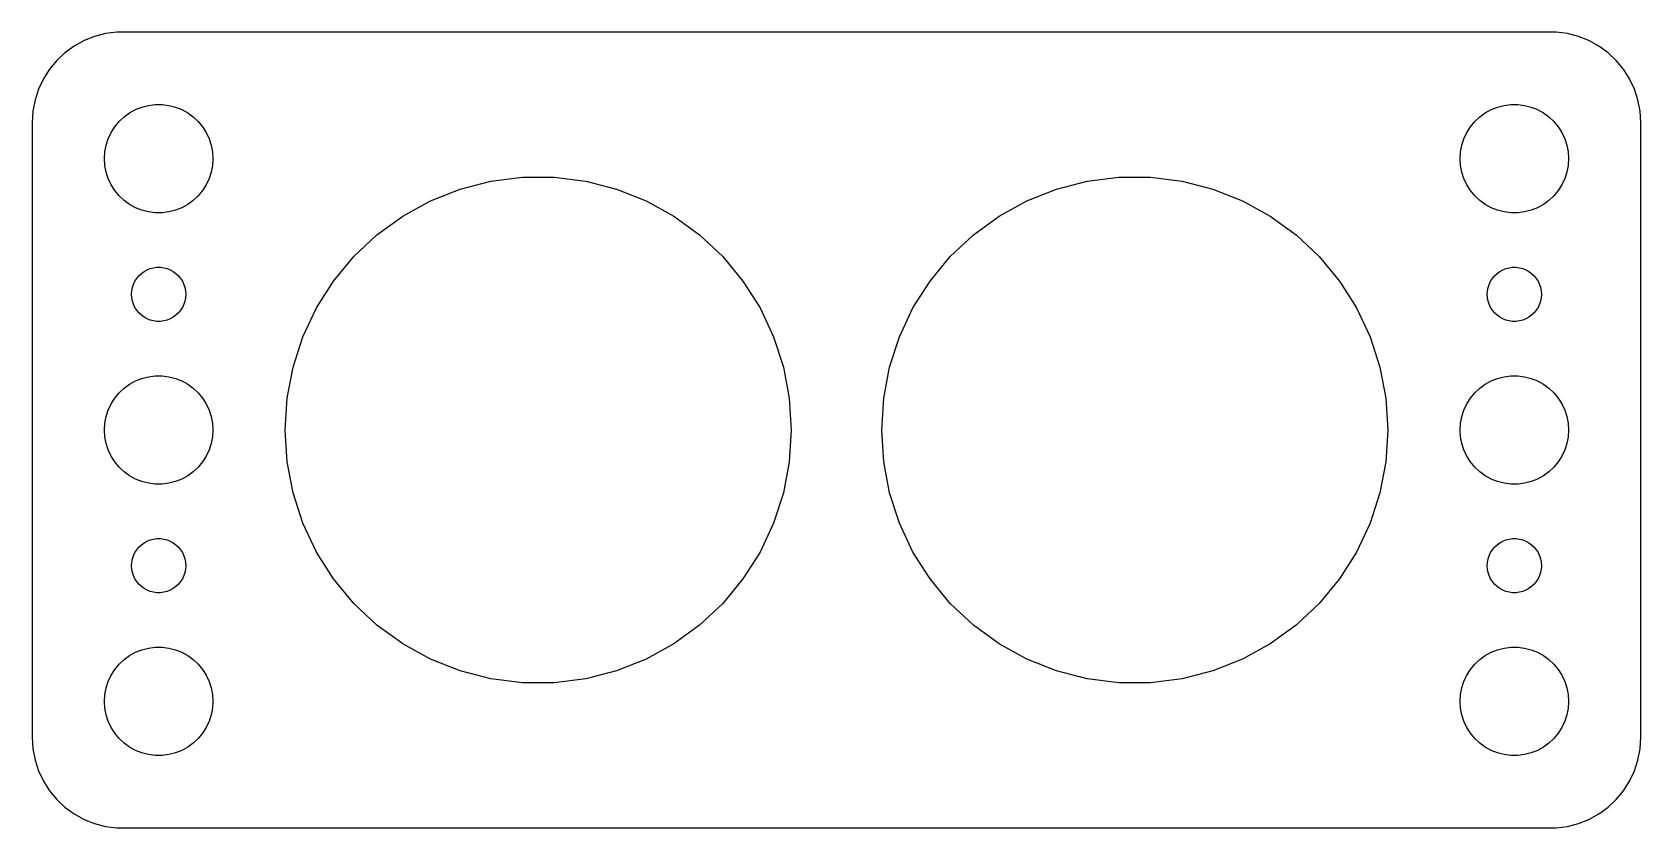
# Model space of a CAD drawing. Header units: metres. Extents: x -44.5 to 44.5, y 32 to 76.
import ezdxf

# ---------------------------------------------------------------- set-up
doc = ezdxf.new("R2010")
doc.units = ezdxf.units.M

msp = doc.modelspace()

# ---------------------------------------------------------------- linework, layer by layer
for p, q in [((-41.0451, 75.7553), (-41.6289, 75.5241)), ((-40.4369, 75.9114), (-41.0451, 75.7553)), ((-39.8139, 75.9901), (-40.4369, 75.9114)), ((39.8139, 75.9901), (-39.8139, 75.9901)), ((40.4369, 75.9114), (39.8139, 75.9901)), ((41.0451, 75.7553), (40.4369, 75.9114)), ((41.6289, 75.5241), (41.0451, 75.7553)), ((-42.6871, 74.8526), (-43.1448, 74.4227)), ((-42.1791, 75.2216), (-42.6871, 74.8526)), ((-41.6289, 75.5241), (-42.1791, 75.2216)), ((42.1791, 75.2216), (41.6289, 75.5241)), ((42.6871, 74.8526), (42.1791, 75.2216)), ((43.1448, 74.4227), (42.6871, 74.8526)), ((-43.5451, 73.9389), (-43.8815, 73.4088)), ((-43.1448, 74.4227), (-43.5451, 73.9389)), ((43.5451, 73.9389), (43.1448, 74.4227)), ((43.8815, 73.4088), (43.5451, 73.9389)), ((-43.8815, 73.4088), (-44.1489, 72.8406)), ((44.1489, 72.8406), (43.8815, 73.4088)), ((-44.3429, 72.2434), (-44.4606, 71.6267)), ((-44.1489, 72.8406), (-44.3429, 72.2434)), ((44.3429, 72.2434), (44.1489, 72.8406)), ((44.4606, 71.6267), (44.3429, 72.2434)), ((-44.4606, 71.6267), (-44.5, 71)), ((-39.6869, 71.0536), (-39.4123, 71.3115)), ((-39.4123, 71.3115), (-39.1075, 71.533)), ((-39.1075, 71.533), (-38.7773, 71.7145)), ((-38.7773, 71.7145), (-38.427, 71.8532)), ((-38.427, 71.8532), (-38.0621, 71.9469)), ((-38.0621, 71.9469), (-37.6884, 71.9941)), ((-37.6884, 71.9941), (-37.3116, 71.9941)), ((-37.3116, 71.9941), (-36.9379, 71.9469)), ((-36.9379, 71.9469), (-36.5729, 71.8532)), ((-36.5729, 71.8532), (-36.2227, 71.7145)), ((-36.2227, 71.7145), (-35.8925, 71.533)), ((-35.8925, 71.533), (-35.5877, 71.3115)), ((-35.5877, 71.3115), (-35.3131, 71.0536)), ((35.3131, 71.0536), (35.5877, 71.3115)), ((35.5877, 71.3115), (35.8925, 71.533)), ((35.8925, 71.533), (36.2227, 71.7145)), ((36.2227, 71.7145), (36.5729, 71.8532)), ((36.5729, 71.8532), (36.9379, 71.9469)), ((36.9379, 71.9469), (37.3116, 71.9941)), ((37.3116, 71.9941), (37.6884, 71.9941)), ((37.6884, 71.9941), (38.0621, 71.9469)), ((38.0621, 71.9469), (38.427, 71.8532)), ((38.427, 71.8532), (38.7773, 71.7145)), ((38.7773, 71.7145), (39.1075, 71.533)), ((39.1075, 71.533), (39.4123, 71.3115)), ((39.4123, 71.3115), (39.6869, 71.0536)), ((44.5, 71), (44.4606, 71.6267)), ((-44.5, 71), (-44.5, 37)), ((-40.2893, 70.1044), (-40.1289, 70.4453)), ((-40.1289, 70.4453), (-39.927, 70.7634)), ((-39.927, 70.7634), (-39.6869, 71.0536)), ((-35.3131, 71.0536), (-35.0729, 70.7634)), ((-35.0729, 70.7634), (-34.8711, 70.4453)), ((-34.8711, 70.4453), (-34.7107, 70.1044)), ((34.7107, 70.1044), (34.8711, 70.4453)), ((34.8711, 70.4453), (35.0729, 70.7634)), ((35.0729, 70.7634), (35.3131, 71.0536)), ((39.6869, 71.0536), (39.927, 70.7634)), ((39.927, 70.7634), (40.1289, 70.4453)), ((40.1289, 70.4453), (40.2893, 70.1044)), ((44.5, 37), (44.5, 71)), ((-40.4763, 69.376), (-40.4057, 69.7461)), ((-40.4057, 69.7461), (-40.2893, 70.1044)), ((-34.7107, 70.1044), (-34.5942, 69.7461)), ((-34.5942, 69.7461), (-34.5237, 69.376)), ((34.5237, 69.376), (34.5942, 69.7461)), ((34.5942, 69.7461), (34.7107, 70.1044)), ((40.2893, 70.1044), (40.4057, 69.7461)), ((40.4057, 69.7461), (40.4763, 69.376)), ((-40.5, 69), (-40.4763, 69.376)), ((-40.4763, 68.624), (-40.5, 69)), ((-40.4057, 68.2539), (-40.4763, 68.624)), ((-34.5237, 68.624), (-34.5942, 68.2539)), ((-34.5237, 69.376), (-34.5, 69)), ((-34.5, 69), (-34.5237, 68.624)), ((34.5, 69), (34.5237, 69.376)), ((34.5237, 68.624), (34.5, 69)), ((34.5942, 68.2539), (34.5237, 68.624)), ((40.4763, 68.624), (40.4057, 68.2539)), ((40.4763, 69.376), (40.5, 69)), ((40.5, 69), (40.4763, 68.624)), ((-40.2893, 67.8956), (-40.4057, 68.2539)), ((-40.1289, 67.5547), (-40.2893, 67.8956)), ((-34.7107, 67.8956), (-34.8711, 67.5547)), ((-34.5942, 68.2539), (-34.7107, 67.8956)), ((-20.8262, 67.3148), (-19.1233, 67.752)), ((-19.1233, 67.752), (-17.3791, 67.9724)), ((-17.3791, 67.9724), (-15.6209, 67.9724)), ((-15.6209, 67.9724), (-13.8766, 67.752)), ((-13.8766, 67.752), (-12.1738, 67.3148)), ((12.1738, 67.3148), (13.8766, 67.752)), ((13.8766, 67.752), (15.6209, 67.9724)), ((15.6209, 67.9724), (17.3791, 67.9724)), ((17.3791, 67.9724), (19.1233, 67.752)), ((19.1233, 67.752), (20.8262, 67.3148)), ((34.7107, 67.8956), (34.5942, 68.2539)), ((34.8711, 67.5547), (34.7107, 67.8956)), ((40.2893, 67.8956), (40.1289, 67.5547)), ((40.4057, 68.2539), (40.2893, 67.8956)), ((-39.927, 67.2366), (-40.1289, 67.5547)), ((-39.6869, 66.9464), (-39.927, 67.2366)), ((-39.4123, 66.6884), (-39.6869, 66.9464)), ((-35.3131, 66.9464), (-35.5877, 66.6884)), ((-35.0729, 67.2366), (-35.3131, 66.9464)), ((-34.8711, 67.5547), (-35.0729, 67.2366)), ((-22.4609, 66.6676), (-20.8262, 67.3148)), ((-12.1738, 67.3148), (-10.5391, 66.6676)), ((10.5391, 66.6676), (12.1738, 67.3148)), ((20.8262, 67.3148), (22.4609, 66.6676)), ((35.0729, 67.2366), (34.8711, 67.5547)), ((35.3131, 66.9464), (35.0729, 67.2366)), ((35.5877, 66.6884), (35.3131, 66.9464)), ((39.6869, 66.9464), (39.4123, 66.6884)), ((39.927, 67.2366), (39.6869, 66.9464)), ((40.1289, 67.5547), (39.927, 67.2366)), ((-39.1075, 66.467), (-39.4123, 66.6884)), ((-38.7773, 66.2855), (-39.1075, 66.467)), ((-38.427, 66.1468), (-38.7773, 66.2855)), ((-38.0621, 66.0531), (-38.427, 66.1468)), ((-37.6884, 66.0059), (-38.0621, 66.0531)), ((-37.3116, 66.0059), (-37.6884, 66.0059)), ((-36.9379, 66.0531), (-37.3116, 66.0059)), ((-36.5729, 66.1468), (-36.9379, 66.0531)), ((-36.2227, 66.2855), (-36.5729, 66.1468)), ((-35.8925, 66.467), (-36.2227, 66.2855)), ((-35.5877, 66.6884), (-35.8925, 66.467)), ((-24.0016, 65.8206), (-22.4609, 66.6676)), ((-10.5391, 66.6676), (-8.99841, 65.8206)), ((8.99841, 65.8206), (10.5391, 66.6676)), ((22.4609, 66.6676), (24.0016, 65.8206)), ((35.8925, 66.467), (35.5877, 66.6884)), ((36.2227, 66.2855), (35.8925, 66.467)), ((36.5729, 66.1468), (36.2227, 66.2855)), ((36.9379, 66.0531), (36.5729, 66.1468)), ((37.3116, 66.0059), (36.9379, 66.0531)), ((37.6884, 66.0059), (37.3116, 66.0059)), ((38.0621, 66.0531), (37.6884, 66.0059)), ((38.427, 66.1468), (38.0621, 66.0531)), ((38.7773, 66.2855), (38.427, 66.1468)), ((39.1075, 66.467), (38.7773, 66.2855)), ((39.4123, 66.6884), (39.1075, 66.467)), ((-25.4239, 64.7872), (-24.0016, 65.8206)), ((-8.99841, 65.8206), (-7.57605, 64.7872)), ((7.57605, 64.7872), (8.99841, 65.8206)), ((24.0016, 65.8206), (25.4239, 64.7872)), ((-26.7056, 63.5836), (-25.4239, 64.7872)), ((-7.57605, 64.7872), (-6.29443, 63.5836)), ((6.29443, 63.5836), (7.57605, 64.7872)), ((25.4239, 64.7872), (26.7056, 63.5836)), ((-27.8262, 62.229), (-26.7056, 63.5836)), ((-6.29443, 63.5836), (-5.17375, 62.229)), ((5.17375, 62.229), (6.29443, 63.5836)), ((26.7056, 63.5836), (27.8262, 62.229)), ((-38.8145, 62.2226), (-38.7135, 62.3817)), ((-38.7135, 62.3817), (-38.5934, 62.5268)), ((-38.5934, 62.5268), (-38.4561, 62.6558)), ((-38.4561, 62.6558), (-38.3037, 62.7665)), ((-38.3037, 62.7665), (-38.1387, 62.8572)), ((-38.1387, 62.8572), (-37.9635, 62.9266)), ((-37.9635, 62.9266), (-37.7811, 62.9734)), ((-37.7811, 62.9734), (-37.5942, 62.997)), ((-37.5942, 62.997), (-37.4058, 62.997)), ((-37.4058, 62.997), (-37.2189, 62.9734)), ((-37.2189, 62.9734), (-37.0365, 62.9266)), ((-37.0365, 62.9266), (-36.8613, 62.8572)), ((-36.8613, 62.8572), (-36.6963, 62.7665)), ((-36.6963, 62.7665), (-36.5439, 62.6558)), ((-36.5439, 62.6558), (-36.4065, 62.5268)), ((-36.4065, 62.5268), (-36.2865, 62.3817)), ((-36.2865, 62.3817), (-36.1855, 62.2226)), ((36.1855, 62.2226), (36.2865, 62.3817)), ((36.2865, 62.3817), (36.4065, 62.5268)), ((36.4065, 62.5268), (36.5439, 62.6558)), ((36.5439, 62.6558), (36.6963, 62.7665)), ((36.6963, 62.7665), (36.8613, 62.8572)), ((36.8613, 62.8572), (37.0365, 62.9266)), ((37.0365, 62.9266), (37.2189, 62.9734)), ((37.2189, 62.9734), (37.4058, 62.997)), ((37.4058, 62.997), (37.5942, 62.997)), ((37.5942, 62.997), (37.7811, 62.9734)), ((37.7811, 62.9734), (37.9635, 62.9266)), ((37.9635, 62.9266), (38.1387, 62.8572)), ((38.1387, 62.8572), (38.3037, 62.7665)), ((38.3037, 62.7665), (38.4561, 62.6558)), ((38.4561, 62.6558), (38.5934, 62.5268)), ((38.5934, 62.5268), (38.7135, 62.3817)), ((38.7135, 62.3817), (38.8145, 62.2226)), ((-39, 61.5), (-38.9882, 61.688)), ((-38.9882, 61.312), (-39, 61.5)), ((-38.9882, 61.688), (-38.9529, 61.873)), ((-38.9529, 61.873), (-38.8947, 62.0522)), ((-38.8947, 62.0522), (-38.8145, 62.2226)), ((-36.1855, 62.2226), (-36.1053, 62.0522)), ((-36.1053, 62.0522), (-36.0471, 61.873)), ((-36.0471, 61.873), (-36.0118, 61.688)), ((-36.0118, 61.688), (-36, 61.5)), ((-36, 61.5), (-36.0118, 61.312)), ((-28.7683, 60.7445), (-27.8262, 62.229)), ((-5.17375, 62.229), (-4.2317, 60.7445)), ((4.2317, 60.7445), (5.17375, 62.229)), ((27.8262, 62.229), (28.7683, 60.7445)), ((36, 61.5), (36.0118, 61.688)), ((36.0118, 61.312), (36, 61.5)), ((36.0118, 61.688), (36.0471, 61.873)), ((36.0471, 61.873), (36.1053, 62.0522)), ((36.1053, 62.0522), (36.1855, 62.2226)), ((38.8145, 62.2226), (38.8947, 62.0522)), ((38.8947, 62.0522), (38.9529, 61.873)), ((38.9529, 61.873), (38.9882, 61.688)), ((38.9882, 61.688), (39, 61.5)), ((39, 61.5), (38.9882, 61.312)), ((-38.9529, 61.127), (-38.9882, 61.312)), ((-38.8947, 60.9478), (-38.9529, 61.127)), ((-38.8145, 60.7774), (-38.8947, 60.9478)), ((-38.7135, 60.6183), (-38.8145, 60.7774)), ((-38.5934, 60.4732), (-38.7135, 60.6183)), ((-36.2865, 60.6183), (-36.4065, 60.4732)), ((-36.1855, 60.7774), (-36.2865, 60.6183)), ((-36.1053, 60.9478), (-36.1855, 60.7774)), ((-36.0471, 61.127), (-36.1053, 60.9478)), ((-36.0118, 61.312), (-36.0471, 61.127)), ((-29.5169, 59.1537), (-28.7683, 60.7445)), ((-4.2317, 60.7445), (-3.48312, 59.1537)), ((3.48312, 59.1537), (4.2317, 60.7445)), ((28.7683, 60.7445), (29.5169, 59.1537)), ((36.0471, 61.127), (36.0118, 61.312)), ((36.1053, 60.9478), (36.0471, 61.127)), ((36.1855, 60.7774), (36.1053, 60.9478)), ((36.2865, 60.6183), (36.1855, 60.7774)), ((36.4065, 60.4732), (36.2865, 60.6183)), ((38.7135, 60.6183), (38.5934, 60.4732)), ((38.8145, 60.7774), (38.7135, 60.6183)), ((38.8947, 60.9478), (38.8145, 60.7774)), ((38.9529, 61.127), (38.8947, 60.9478)), ((38.9882, 61.312), (38.9529, 61.127)), ((-38.4561, 60.3442), (-38.5934, 60.4732)), ((-38.3037, 60.2335), (-38.4561, 60.3442)), ((-38.1387, 60.1427), (-38.3037, 60.2335)), ((-37.9635, 60.0734), (-38.1387, 60.1427)), ((-37.7811, 60.0266), (-37.9635, 60.0734)), ((-37.5942, 60.0029), (-37.7811, 60.0266)), ((-37.4058, 60.0029), (-37.5942, 60.0029)), ((-37.2189, 60.0266), (-37.4058, 60.0029)), ((-37.0365, 60.0734), (-37.2189, 60.0266)), ((-36.8613, 60.1427), (-37.0365, 60.0734)), ((-36.6963, 60.2335), (-36.8613, 60.1427)), ((-36.5439, 60.3442), (-36.6963, 60.2335)), ((-36.4065, 60.4732), (-36.5439, 60.3442)), ((36.5439, 60.3442), (36.4065, 60.4732)), ((36.6963, 60.2335), (36.5439, 60.3442)), ((36.8613, 60.1427), (36.6963, 60.2335)), ((37.0365, 60.0734), (36.8613, 60.1427)), ((37.2189, 60.0266), (37.0365, 60.0734)), ((37.4058, 60.0029), (37.2189, 60.0266)), ((37.5942, 60.0029), (37.4058, 60.0029)), ((37.7811, 60.0266), (37.5942, 60.0029)), ((37.9635, 60.0734), (37.7811, 60.0266)), ((38.1387, 60.1427), (37.9635, 60.0734)), ((38.3037, 60.2335), (38.1387, 60.1427)), ((38.4561, 60.3442), (38.3037, 60.2335)), ((38.5934, 60.4732), (38.4561, 60.3442)), ((-30.0602, 57.4816), (-29.5169, 59.1537)), ((-3.48312, 59.1537), (-2.93983, 57.4816)), ((2.93983, 57.4816), (3.48312, 59.1537)), ((29.5169, 59.1537), (30.0602, 57.4816)), ((-38.0621, 56.9469), (-37.6884, 56.9941)), ((-37.6884, 56.9941), (-37.3116, 56.9941)), ((-37.3116, 56.9941), (-36.9379, 56.9469)), ((-30.3896, 55.7547), (-30.0602, 57.4816)), ((-2.93983, 57.4816), (-2.61038, 55.7547)), ((2.61038, 55.7547), (2.93983, 57.4816)), ((30.0602, 57.4816), (30.3896, 55.7547)), ((36.9379, 56.9469), (37.3116, 56.9941)), ((37.3116, 56.9941), (37.6884, 56.9941)), ((37.6884, 56.9941), (38.0621, 56.9469)), ((-39.6869, 56.0536), (-39.4123, 56.3115)), ((-39.4123, 56.3115), (-39.1075, 56.533)), ((-39.1075, 56.533), (-38.7773, 56.7145)), ((-38.7773, 56.7145), (-38.427, 56.8532)), ((-38.427, 56.8532), (-38.0621, 56.9469)), ((-36.9379, 56.9469), (-36.5729, 56.8532)), ((-36.5729, 56.8532), (-36.2227, 56.7145)), ((-36.2227, 56.7145), (-35.8925, 56.533)), ((-35.8925, 56.533), (-35.5877, 56.3115)), ((-35.5877, 56.3115), (-35.3131, 56.0536)), ((35.3131, 56.0536), (35.5877, 56.3115)), ((35.5877, 56.3115), (35.8925, 56.533)), ((35.8925, 56.533), (36.2227, 56.7145)), ((36.2227, 56.7145), (36.5729, 56.8532)), ((36.5729, 56.8532), (36.9379, 56.9469)), ((38.0621, 56.9469), (38.427, 56.8532)), ((38.427, 56.8532), (38.7773, 56.7145)), ((38.7773, 56.7145), (39.1075, 56.533)), ((39.1075, 56.533), (39.4123, 56.3115)), ((39.4123, 56.3115), (39.6869, 56.0536)), ((-40.2893, 55.1044), (-40.1289, 55.4453)), ((-40.1289, 55.4453), (-39.927, 55.7634)), ((-39.927, 55.7634), (-39.6869, 56.0536)), ((-35.3131, 56.0536), (-35.0729, 55.7634)), ((-35.0729, 55.7634), (-34.8711, 55.4453)), ((-34.8711, 55.4453), (-34.7107, 55.1044)), ((-30.5, 54), (-30.3896, 55.7547)), ((-2.61038, 55.7547), (-2.5, 54)), ((2.5, 54), (2.61038, 55.7547)), ((30.3896, 55.7547), (30.5, 54)), ((34.7107, 55.1044), (34.8711, 55.4453)), ((34.8711, 55.4453), (35.0729, 55.7634)), ((35.0729, 55.7634), (35.3131, 56.0536)), ((39.6869, 56.0536), (39.927, 55.7634)), ((39.927, 55.7634), (40.1289, 55.4453)), ((40.1289, 55.4453), (40.2893, 55.1044)), ((-40.5, 54), (-40.4763, 54.376)), ((-40.4763, 54.376), (-40.4057, 54.7461)), ((-40.4057, 54.7461), (-40.2893, 55.1044)), ((-34.7107, 55.1044), (-34.5942, 54.7461)), ((-34.5942, 54.7461), (-34.5237, 54.376)), ((-34.5237, 54.376), (-34.5, 54)), ((34.5, 54), (34.5237, 54.376)), ((34.5237, 54.376), (34.5942, 54.7461)), ((34.5942, 54.7461), (34.7107, 55.1044)), ((40.2893, 55.1044), (40.4057, 54.7461)), ((40.4057, 54.7461), (40.4763, 54.376)), ((40.4763, 54.376), (40.5, 54)), ((-40.4763, 53.624), (-40.5, 54)), ((-40.4057, 53.2539), (-40.4763, 53.624)), ((-34.5237, 53.624), (-34.5942, 53.2539)), ((-34.5, 54), (-34.5237, 53.624)), ((-30.3896, 52.2453), (-30.5, 54)), ((-2.5, 54), (-2.61038, 52.2453)), ((2.61038, 52.2453), (2.5, 54)), ((30.5, 54), (30.3896, 52.2453)), ((34.5237, 53.624), (34.5, 54)), ((34.5942, 53.2539), (34.5237, 53.624)), ((40.4763, 53.624), (40.4057, 53.2539)), ((40.5, 54), (40.4763, 53.624)), ((-40.2893, 52.8956), (-40.4057, 53.2539)), ((-40.1289, 52.5547), (-40.2893, 52.8956)), ((-39.927, 52.2366), (-40.1289, 52.5547)), ((-34.8711, 52.5547), (-35.0729, 52.2366)), ((-34.7107, 52.8956), (-34.8711, 52.5547)), ((-34.5942, 53.2539), (-34.7107, 52.8956)), ((34.7107, 52.8956), (34.5942, 53.2539)), ((34.8711, 52.5547), (34.7107, 52.8956)), ((35.0729, 52.2366), (34.8711, 52.5547)), ((40.1289, 52.5547), (39.927, 52.2366)), ((40.2893, 52.8956), (40.1289, 52.5547)), ((40.4057, 53.2539), (40.2893, 52.8956)), ((-39.6869, 51.9464), (-39.927, 52.2366)), ((-39.4123, 51.6885), (-39.6869, 51.9464)), ((-39.1075, 51.467), (-39.4123, 51.6885)), ((-35.5877, 51.6885), (-35.8925, 51.467)), ((-35.3131, 51.9464), (-35.5877, 51.6885)), ((-35.0729, 52.2366), (-35.3131, 51.9464)), ((-30.0602, 50.5184), (-30.3896, 52.2453)), ((-2.61038, 52.2453), (-2.93983, 50.5184)), ((2.93983, 50.5184), (2.61038, 52.2453)), ((30.3896, 52.2453), (30.0602, 50.5184)), ((35.3131, 51.9464), (35.0729, 52.2366)), ((35.5877, 51.6885), (35.3131, 51.9464)), ((35.8925, 51.467), (35.5877, 51.6885)), ((39.4123, 51.6885), (39.1075, 51.467)), ((39.6869, 51.9464), (39.4123, 51.6885)), ((39.927, 52.2366), (39.6869, 51.9464)), ((-38.7773, 51.2855), (-39.1075, 51.467)), ((-38.427, 51.1468), (-38.7773, 51.2855)), ((-38.0621, 51.0531), (-38.427, 51.1468)), ((-37.6884, 51.0059), (-38.0621, 51.0531)), ((-37.3116, 51.0059), (-37.6884, 51.0059)), ((-36.9379, 51.0531), (-37.3116, 51.0059)), ((-36.5729, 51.1468), (-36.9379, 51.0531)), ((-36.2227, 51.2855), (-36.5729, 51.1468)), ((-35.8925, 51.467), (-36.2227, 51.2855)), ((36.2227, 51.2855), (35.8925, 51.467)), ((36.5729, 51.1468), (36.2227, 51.2855)), ((36.9379, 51.0531), (36.5729, 51.1468)), ((37.3116, 51.0059), (36.9379, 51.0531)), ((37.6884, 51.0059), (37.3116, 51.0059)), ((38.0621, 51.0531), (37.6884, 51.0059)), ((38.427, 51.1468), (38.0621, 51.0531)), ((38.7773, 51.2855), (38.427, 51.1468)), ((39.1075, 51.467), (38.7773, 51.2855)), ((-29.5169, 48.8463), (-30.0602, 50.5184)), ((-2.93983, 50.5184), (-3.48312, 48.8463)), ((3.48312, 48.8463), (2.93983, 50.5184)), ((30.0602, 50.5184), (29.5169, 48.8463)), ((-28.7683, 47.2555), (-29.5169, 48.8463)), ((-3.48312, 48.8463), (-4.2317, 47.2555)), ((4.2317, 47.2555), (3.48312, 48.8463)), ((29.5169, 48.8463), (28.7683, 47.2555)), ((-38.8947, 47.0522), (-38.8145, 47.2226)), ((-38.8145, 47.2226), (-38.7135, 47.3817)), ((-38.7135, 47.3817), (-38.5934, 47.5268)), ((-38.5934, 47.5268), (-38.4561, 47.6558)), ((-38.4561, 47.6558), (-38.3037, 47.7665)), ((-38.3037, 47.7665), (-38.1387, 47.8573)), ((-38.1387, 47.8573), (-37.9635, 47.9266)), ((-37.9635, 47.9266), (-37.7811, 47.9734)), ((-37.7811, 47.9734), (-37.5942, 47.9971)), ((-37.5942, 47.9971), (-37.4058, 47.9971)), ((-37.4058, 47.9971), (-37.2189, 47.9734)), ((-37.2189, 47.9734), (-37.0365, 47.9266)), ((-37.0365, 47.9266), (-36.8613, 47.8573)), ((-36.8613, 47.8573), (-36.6963, 47.7665)), ((-36.6963, 47.7665), (-36.5439, 47.6558)), ((-36.5439, 47.6558), (-36.4065, 47.5268)), ((-36.4065, 47.5268), (-36.2865, 47.3817)), ((-36.2865, 47.3817), (-36.1855, 47.2226)), ((-36.1855, 47.2226), (-36.1053, 47.0522)), ((-27.8262, 45.771), (-28.7683, 47.2555)), ((-4.2317, 47.2555), (-5.17375, 45.771)), ((5.17375, 45.771), (4.2317, 47.2555)), ((28.7683, 47.2555), (27.8262, 45.771)), ((36.1053, 47.0522), (36.1855, 47.2226)), ((36.1855, 47.2226), (36.2865, 47.3817)), ((36.2865, 47.3817), (36.4065, 47.5268)), ((36.4065, 47.5268), (36.5439, 47.6558)), ((36.5439, 47.6558), (36.6963, 47.7665)), ((36.6963, 47.7665), (36.8613, 47.8573)), ((36.8613, 47.8573), (37.0365, 47.9266)), ((37.0365, 47.9266), (37.2189, 47.9734)), ((37.2189, 47.9734), (37.4058, 47.9971)), ((37.4058, 47.9971), (37.5942, 47.9971)), ((37.5942, 47.9971), (37.7811, 47.9734)), ((37.7811, 47.9734), (37.9635, 47.9266)), ((37.9635, 47.9266), (38.1387, 47.8573)), ((38.1387, 47.8573), (38.3037, 47.7665)), ((38.3037, 47.7665), (38.4561, 47.6558)), ((38.4561, 47.6558), (38.5934, 47.5268)), ((38.5934, 47.5268), (38.7135, 47.3817)), ((38.7135, 47.3817), (38.8145, 47.2226)), ((38.8145, 47.2226), (38.8947, 47.0522)), ((-39, 46.5), (-38.9882, 46.688)), ((-38.9882, 46.312), (-39, 46.5)), ((-38.9882, 46.688), (-38.9529, 46.873)), ((-38.9529, 46.127), (-38.9882, 46.312)), ((-38.9529, 46.873), (-38.8947, 47.0522)), ((-36.1053, 47.0522), (-36.0471, 46.873)), ((-36.0471, 46.873), (-36.0118, 46.688)), ((-36.0118, 46.312), (-36.0471, 46.127)), ((-36.0118, 46.688), (-36, 46.5)), ((-36, 46.5), (-36.0118, 46.312)), ((36, 46.5), (36.0118, 46.688)), ((36.0118, 46.312), (36, 46.5)), ((36.0118, 46.688), (36.0471, 46.873)), ((36.0471, 46.127), (36.0118, 46.312)), ((36.0471, 46.873), (36.1053, 47.0522)), ((38.8947, 47.0522), (38.9529, 46.873)), ((38.9529, 46.873), (38.9882, 46.688)), ((38.9882, 46.312), (38.9529, 46.127)), ((38.9882, 46.688), (39, 46.5)), ((39, 46.5), (38.9882, 46.312)), ((-38.8947, 45.9478), (-38.9529, 46.127)), ((-38.8145, 45.7774), (-38.8947, 45.9478)), ((-38.7135, 45.6183), (-38.8145, 45.7774)), ((-38.5934, 45.4732), (-38.7135, 45.6183)), ((-38.4561, 45.3442), (-38.5934, 45.4732)), ((-36.4065, 45.4732), (-36.5439, 45.3442)), ((-36.2865, 45.6183), (-36.4065, 45.4732)), ((-36.1855, 45.7774), (-36.2865, 45.6183)), ((-36.1053, 45.9478), (-36.1855, 45.7774)), ((-36.0471, 46.127), (-36.1053, 45.9478)), ((-26.7056, 44.4164), (-27.8262, 45.771)), ((-5.17375, 45.771), (-6.29443, 44.4164)), ((6.29443, 44.4164), (5.17375, 45.771)), ((27.8262, 45.771), (26.7056, 44.4164)), ((36.1053, 45.9478), (36.0471, 46.127)), ((36.1855, 45.7774), (36.1053, 45.9478)), ((36.2865, 45.6183), (36.1855, 45.7774)), ((36.4065, 45.4732), (36.2865, 45.6183)), ((36.5439, 45.3442), (36.4065, 45.4732)), ((38.5934, 45.4732), (38.4561, 45.3442)), ((38.7135, 45.6183), (38.5934, 45.4732)), ((38.8145, 45.7774), (38.7135, 45.6183)), ((38.8947, 45.9478), (38.8145, 45.7774)), ((38.9529, 46.127), (38.8947, 45.9478)), ((-38.3037, 45.2335), (-38.4561, 45.3442)), ((-38.1387, 45.1428), (-38.3037, 45.2335)), ((-37.9635, 45.0734), (-38.1387, 45.1428)), ((-37.7811, 45.0266), (-37.9635, 45.0734)), ((-37.5942, 45.003), (-37.7811, 45.0266)), ((-37.4058, 45.003), (-37.5942, 45.003)), ((-37.2189, 45.0266), (-37.4058, 45.003)), ((-37.0365, 45.0734), (-37.2189, 45.0266)), ((-36.8613, 45.1428), (-37.0365, 45.0734)), ((-36.6963, 45.2335), (-36.8613, 45.1428)), ((-36.5439, 45.3442), (-36.6963, 45.2335)), ((36.6963, 45.2335), (36.5439, 45.3442)), ((36.8613, 45.1428), (36.6963, 45.2335)), ((37.0365, 45.0734), (36.8613, 45.1428)), ((37.2189, 45.0266), (37.0365, 45.0734)), ((37.4058, 45.003), (37.2189, 45.0266)), ((37.5942, 45.003), (37.4058, 45.003)), ((37.7811, 45.0266), (37.5942, 45.003)), ((37.9635, 45.0734), (37.7811, 45.0266)), ((38.1387, 45.1428), (37.9635, 45.0734)), ((38.3037, 45.2335), (38.1387, 45.1428)), ((38.4561, 45.3442), (38.3037, 45.2335)), ((-25.4239, 43.2128), (-26.7056, 44.4164)), ((-6.29443, 44.4164), (-7.57605, 43.2128)), ((7.57605, 43.2128), (6.29443, 44.4164)), ((26.7056, 44.4164), (25.4239, 43.2128)), ((-24.0016, 42.1794), (-25.4239, 43.2128)), ((-7.57605, 43.2128), (-8.99841, 42.1794)), ((8.99841, 42.1794), (7.57605, 43.2128)), ((25.4239, 43.2128), (24.0016, 42.1794)), ((-38.7773, 41.7145), (-38.427, 41.8532)), ((-38.427, 41.8532), (-38.0621, 41.9469)), ((-38.0621, 41.9469), (-37.6884, 41.9941)), ((-37.6884, 41.9941), (-37.3116, 41.9941)), ((-37.3116, 41.9941), (-36.9379, 41.9469)), ((-36.9379, 41.9469), (-36.5729, 41.8532)), ((-36.5729, 41.8532), (-36.2227, 41.7145)), ((-22.4609, 41.3324), (-24.0016, 42.1794)), ((-8.99841, 42.1794), (-10.5391, 41.3324)), ((10.5391, 41.3324), (8.99841, 42.1794)), ((24.0016, 42.1794), (22.4609, 41.3324)), ((36.2227, 41.7145), (36.5729, 41.8532)), ((36.5729, 41.8532), (36.9379, 41.9469)), ((36.9379, 41.9469), (37.3116, 41.9941)), ((37.3116, 41.9941), (37.6884, 41.9941)), ((37.6884, 41.9941), (38.0621, 41.9469)), ((38.0621, 41.9469), (38.427, 41.8532)), ((38.427, 41.8532), (38.7773, 41.7145)), ((-39.927, 40.7634), (-39.6869, 41.0536)), ((-39.6869, 41.0536), (-39.4123, 41.3116)), ((-39.4123, 41.3116), (-39.1075, 41.533)), ((-39.1075, 41.533), (-38.7773, 41.7145)), ((-36.2227, 41.7145), (-35.8925, 41.533)), ((-35.8925, 41.533), (-35.5877, 41.3116)), ((-35.5877, 41.3116), (-35.3131, 41.0536)), ((-35.3131, 41.0536), (-35.0729, 40.7634)), ((-20.8262, 40.6852), (-22.4609, 41.3324)), ((-10.5391, 41.3324), (-12.1738, 40.6852)), ((12.1738, 40.6852), (10.5391, 41.3324)), ((22.4609, 41.3324), (20.8262, 40.6852)), ((35.0729, 40.7634), (35.3131, 41.0536)), ((35.3131, 41.0536), (35.5877, 41.3116)), ((35.5877, 41.3116), (35.8925, 41.533)), ((35.8925, 41.533), (36.2227, 41.7145)), ((38.7773, 41.7145), (39.1075, 41.533)), ((39.1075, 41.533), (39.4123, 41.3116)), ((39.4123, 41.3116), (39.6869, 41.0536)), ((39.6869, 41.0536), (39.927, 40.7634)), ((-40.4057, 39.7461), (-40.2893, 40.1044)), ((-40.2893, 40.1044), (-40.1289, 40.4453)), ((-40.1289, 40.4453), (-39.927, 40.7634)), ((-35.0729, 40.7634), (-34.8711, 40.4453)), ((-34.8711, 40.4453), (-34.7107, 40.1044)), ((-34.7107, 40.1044), (-34.5942, 39.7461)), ((-19.1233, 40.248), (-20.8262, 40.6852)), ((-17.3791, 40.0276), (-19.1233, 40.248)), ((-13.8766, 40.248), (-15.6209, 40.0276)), ((-12.1738, 40.6852), (-13.8766, 40.248)), ((13.8766, 40.248), (12.1738, 40.6852)), ((15.6209, 40.0276), (13.8766, 40.248)), ((19.1233, 40.248), (17.3791, 40.0276)), ((20.8262, 40.6852), (19.1233, 40.248)), ((34.5942, 39.7461), (34.7107, 40.1044)), ((34.7107, 40.1044), (34.8711, 40.4453)), ((34.8711, 40.4453), (35.0729, 40.7634)), ((39.927, 40.7634), (40.1289, 40.4453)), ((40.1289, 40.4453), (40.2893, 40.1044)), ((40.2893, 40.1044), (40.4057, 39.7461)), ((-40.5, 39), (-40.4763, 39.376)), ((-40.4763, 39.376), (-40.4057, 39.7461)), ((-34.5942, 39.7461), (-34.5237, 39.376)), ((-34.5237, 39.376), (-34.5, 39)), ((-15.6209, 40.0276), (-17.3791, 40.0276)), ((17.3791, 40.0276), (15.6209, 40.0276)), ((34.5, 39), (34.5237, 39.376)), ((34.5237, 39.376), (34.5942, 39.7461)), ((40.4057, 39.7461), (40.4763, 39.376)), ((40.4763, 39.376), (40.5, 39)), ((-40.4763, 38.624), (-40.5, 39)), ((-40.4057, 38.2539), (-40.4763, 38.624)), ((-34.5237, 38.624), (-34.5942, 38.2539)), ((-34.5, 39), (-34.5237, 38.624)), ((34.5237, 38.624), (34.5, 39)), ((34.5942, 38.2539), (34.5237, 38.624)), ((40.4763, 38.624), (40.4057, 38.2539)), ((40.5, 39), (40.4763, 38.624)), ((-40.2893, 37.8956), (-40.4057, 38.2539)), ((-40.1289, 37.5547), (-40.2893, 37.8956)), ((-39.927, 37.2366), (-40.1289, 37.5547)), ((-34.8711, 37.5547), (-35.0729, 37.2366)), ((-34.7107, 37.8956), (-34.8711, 37.5547)), ((-34.5942, 38.2539), (-34.7107, 37.8956)), ((34.7107, 37.8956), (34.5942, 38.2539)), ((34.8711, 37.5547), (34.7107, 37.8956)), ((35.0729, 37.2366), (34.8711, 37.5547)), ((40.1289, 37.5547), (39.927, 37.2366)), ((40.2893, 37.8956), (40.1289, 37.5547)), ((40.4057, 38.2539), (40.2893, 37.8956)), ((-44.5, 37), (-44.4606, 36.3733)), ((-39.6869, 36.9464), (-39.927, 37.2366)), ((-39.4123, 36.6885), (-39.6869, 36.9464)), ((-39.1075, 36.467), (-39.4123, 36.6885)), ((-35.5877, 36.6885), (-35.8925, 36.467)), ((-35.3131, 36.9464), (-35.5877, 36.6885)), ((-35.0729, 37.2366), (-35.3131, 36.9464)), ((35.3131, 36.9464), (35.0729, 37.2366)), ((35.5877, 36.6885), (35.3131, 36.9464)), ((35.8925, 36.467), (35.5877, 36.6885)), ((39.4123, 36.6885), (39.1075, 36.467)), ((39.6869, 36.9464), (39.4123, 36.6885)), ((39.927, 37.2366), (39.6869, 36.9464)), ((44.4606, 36.3733), (44.5, 37)), ((-44.4606, 36.3733), (-44.3429, 35.7566)), ((-44.3429, 35.7566), (-44.1489, 35.1594)), ((-38.7773, 36.2855), (-39.1075, 36.467)), ((-38.427, 36.1468), (-38.7773, 36.2855)), ((-38.0621, 36.0531), (-38.427, 36.1468)), ((-37.6884, 36.0059), (-38.0621, 36.0531)), ((-37.3116, 36.0059), (-37.6884, 36.0059)), ((-36.9379, 36.0531), (-37.3116, 36.0059)), ((-36.5729, 36.1468), (-36.9379, 36.0531)), ((-36.2227, 36.2855), (-36.5729, 36.1468)), ((-35.8925, 36.467), (-36.2227, 36.2855)), ((36.2227, 36.2855), (35.8925, 36.467)), ((36.5729, 36.1468), (36.2227, 36.2855)), ((36.9379, 36.0531), (36.5729, 36.1468)), ((37.3116, 36.0059), (36.9379, 36.0531)), ((37.6884, 36.0059), (37.3116, 36.0059)), ((38.0621, 36.0531), (37.6884, 36.0059)), ((38.427, 36.1468), (38.0621, 36.0531)), ((38.7773, 36.2855), (38.427, 36.1468)), ((39.1075, 36.467), (38.7773, 36.2855)), ((44.1489, 35.1594), (44.3429, 35.7566)), ((44.3429, 35.7566), (44.4606, 36.3733)), ((-44.1489, 35.1594), (-43.8815, 34.5912)), ((43.8815, 34.5912), (44.1489, 35.1594)), ((-43.8815, 34.5912), (-43.5451, 34.0611)), ((-43.5451, 34.0611), (-43.1448, 33.5773)), ((43.1448, 33.5773), (43.5451, 34.0611)), ((43.5451, 34.0611), (43.8815, 34.5912)), ((-43.1448, 33.5773), (-42.6871, 33.1474)), ((-42.6871, 33.1474), (-42.1791, 32.7784)), ((42.1791, 32.7784), (42.6871, 33.1474)), ((42.6871, 33.1474), (43.1448, 33.5773)), ((-42.1791, 32.7784), (-41.6289, 32.4759)), ((-41.6289, 32.4759), (-41.0451, 32.2447)), ((-41.0451, 32.2447), (-40.4369, 32.0886)), ((-40.4369, 32.0886), (-39.8139, 32.0099)), ((39.8139, 32.0099), (40.4369, 32.0886)), ((40.4369, 32.0886), (41.0451, 32.2447)), ((41.0451, 32.2447), (41.6289, 32.4759)), ((41.6289, 32.4759), (42.1791, 32.7784)), ((-39.8139, 32.0099), (39.8139, 32.0099))]:
    msp.add_line(p, q)

doc.saveas('drawing.dxf')
